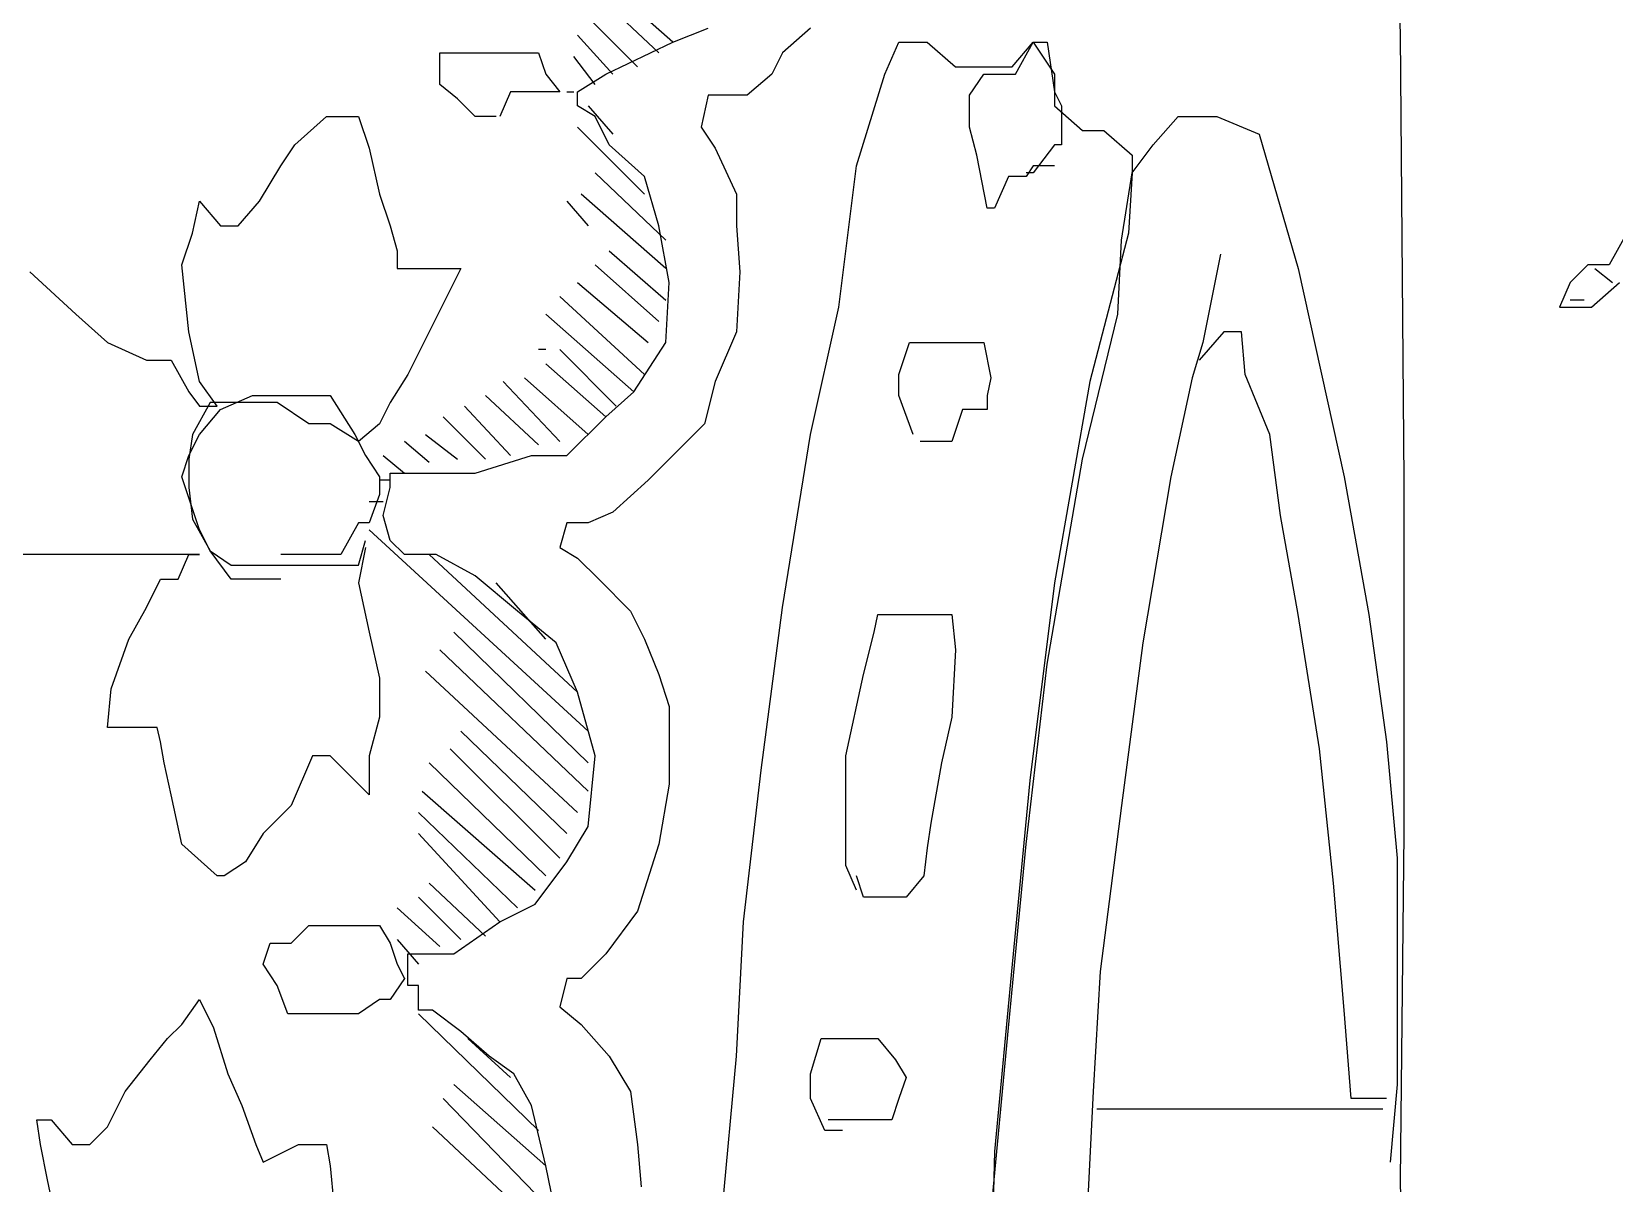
# Model space of a CAD drawing. Extents: x 731154 to 731744, y 4379381 to 4380408.
# Drawn here: x 731181.105 to 731185.585, y 4380242.97 to 4380246.23 of the extents above; entities that cross this region are included whole.
import ezdxf

# ---------------------------------------------------------------- set-up
doc = ezdxf.new("R2010")
doc.units = 0
doc.layers.get('0').update_dxf_attribs({"linetype": 'CONTINUOUS'})

msp = doc.modelspace()

# ---------------------------------------------------------------- linework, layer by layer
at = {"color": 0, "linetype": 'CONTINUOUS'}
for p, q in [((731184.98, 4380246.22), (731184.95, 4380247.31)), ((731184.98, 4380246.22), (731184.95, 4380247.31)), ((731182.92, 4380246.2), (731182.74, 4380246.36)), ((731182.92, 4380246.2), (731182.74, 4380246.36)), ((731182.71, 4380246.33), (731182.88, 4380246.17)), ((731182.71, 4380246.33), (731182.88, 4380246.17)), ((731182.82, 4380246.13), (731182.68, 4380246.27)), ((731182.82, 4380246.13), (731182.68, 4380246.27)), ((731182.65, 4380246.22), (731182.75, 4380246.11)), ((731182.65, 4380246.22), (731182.75, 4380246.11)), ((731182.92, 4380246.2), (731183.02, 4380246.24)), ((731182.92, 4380246.2), (731183.02, 4380246.24)), ((731183.31, 4380246.24), (731183.23, 4380246.17)), ((731183.31, 4380246.24), (731183.23, 4380246.17)), ((731184.99, 4380244.96), (731184.98, 4380246.22)), ((731184.99, 4380244.96), (731184.98, 4380246.22)), ((731182.26, 4380246.08), (731182.26, 4380246.17)), ((731182.26, 4380246.17), (731182.3, 4380246.17)), ((731182.26, 4380246.08), (731182.26, 4380246.17)), ((731182.26, 4380246.17), (731182.3, 4380246.17)), ((731182.3, 4380246.17), (731182.36, 4380246.17)), ((731182.3, 4380246.17), (731182.36, 4380246.17)), ((731182.36, 4380246.17), (731182.42, 4380246.17)), ((731182.36, 4380246.17), (731182.42, 4380246.17)), ((731182.42, 4380246.17), (731182.48, 4380246.17)), ((731182.42, 4380246.17), (731182.48, 4380246.17)), ((731182.48, 4380246.17), (731182.54, 4380246.17)), ((731182.48, 4380246.17), (731182.54, 4380246.17)), ((731182.54, 4380246.17), (731182.56, 4380246.11)), ((731182.54, 4380246.17), (731182.56, 4380246.11)), ((731182.73, 4380246.11), (731182.92, 4380246.2)), ((731182.73, 4380246.11), (731182.92, 4380246.2)), ((731183.23, 4380246.17), (731183.2, 4380246.11)), ((731183.23, 4380246.17), (731183.2, 4380246.11)), ((731183.52, 4380246.11), (731183.56, 4380246.2)), ((731183.52, 4380246.11), (731183.56, 4380246.2)), ((731183.56, 4380246.2), (731183.59, 4380246.2)), ((731183.56, 4380246.2), (731183.59, 4380246.2)), ((731183.59, 4380246.2), (731183.64, 4380246.2)), ((731183.59, 4380246.2), (731183.64, 4380246.2)), ((731183.64, 4380246.2), (731183.72, 4380246.13)), ((731183.64, 4380246.2), (731183.72, 4380246.13)), ((731183.88, 4380246.13), (731183.94, 4380246.2)), ((731183.88, 4380246.13), (731183.94, 4380246.2)), ((731183.89, 4380246.11), (731183.94, 4380246.2)), ((731183.89, 4380246.11), (731183.94, 4380246.2)), ((731183.94, 4380246.2), (731184, 4380246.11)), ((731183.94, 4380246.2), (731183.98, 4380246.2)), ((731183.94, 4380246.2), (731184, 4380246.11)), ((731183.94, 4380246.2), (731183.98, 4380246.2)), ((731183.98, 4380246.2), (731184, 4380246.06)), ((731183.98, 4380246.2), (731184, 4380246.06)), ((731182.7, 4380246.08), (731182.64, 4380246.16)), ((731182.7, 4380246.08), (731182.64, 4380246.16)), ((731183.72, 4380246.13), (731183.76, 4380246.13)), ((731183.72, 4380246.13), (731183.76, 4380246.13)), ((731183.76, 4380246.13), (731183.83, 4380246.13)), ((731183.76, 4380246.13), (731183.83, 4380246.13)), ((731183.83, 4380246.13), (731183.88, 4380246.13)), ((731183.83, 4380246.13), (731183.88, 4380246.13)), ((731182.31, 4380246.04), (731182.26, 4380246.08)), ((731182.31, 4380246.04), (731182.26, 4380246.08)), ((731182.56, 4380246.11), (731182.6, 4380246.06)), ((731182.56, 4380246.11), (731182.6, 4380246.06)), ((731182.65, 4380246.06), (731182.73, 4380246.11)), ((731182.65, 4380246.06), (731182.73, 4380246.11)), ((731183.2, 4380246.11), (731183.13, 4380246.05)), ((731183.2, 4380246.11), (731183.13, 4380246.05)), ((731183.44, 4380245.85), (731183.52, 4380246.11)), ((731183.44, 4380245.85), (731183.52, 4380246.11)), ((731183.76, 4380246.05), (731183.8, 4380246.11)), ((731183.76, 4380246.05), (731183.8, 4380246.11)), ((731183.8, 4380246.11), (731183.84, 4380246.11)), ((731183.8, 4380246.11), (731183.84, 4380246.11)), ((731183.84, 4380246.11), (731183.89, 4380246.11)), ((731183.84, 4380246.11), (731183.89, 4380246.11)), ((731184, 4380246.11), (731184, 4380246.02)), ((731184, 4380246.11), (731184, 4380246.02)), ((731182.36, 4380245.99), (731182.31, 4380246.04)), ((731182.36, 4380245.99), (731182.31, 4380246.04)), ((731182.46, 4380246.06), (731182.43, 4380245.99)), ((731182.46, 4380246.06), (731182.43, 4380245.99)), ((731182.53, 4380246.06), (731182.46, 4380246.06)), ((731182.53, 4380246.06), (731182.46, 4380246.06)), ((731182.56, 4380246.06), (731182.53, 4380246.06)), ((731182.56, 4380246.06), (731182.53, 4380246.06)), ((731182.6, 4380246.06), (731182.56, 4380246.06)), ((731182.6, 4380246.06), (731182.56, 4380246.06)), ((731182.62, 4380246.06), (731182.64, 4380246.06)), ((731182.62, 4380246.06), (731182.64, 4380246.06)), ((731182.65, 4380246.02), (731182.65, 4380246.06)), ((731182.65, 4380246.02), (731182.65, 4380246.06)), ((731183.02, 4380246.05), (731183, 4380245.96)), ((731183.02, 4380246.05), (731183, 4380245.96)), ((731183.06, 4380246.05), (731183.02, 4380246.05)), ((731183.06, 4380246.05), (731183.02, 4380246.05)), ((731183.13, 4380246.05), (731183.06, 4380246.05)), ((731183.13, 4380246.05), (731183.06, 4380246.05)), ((731183.76, 4380245.96), (731183.76, 4380246.05)), ((731183.76, 4380245.96), (731183.76, 4380246.05)), ((731184, 4380246.06), (731184.02, 4380246.02)), ((731184, 4380246.06), (731184.02, 4380246.02)), ((731182.7, 4380245.99), (731182.65, 4380246.02)), ((731182.7, 4380245.99), (731182.65, 4380246.02)), ((731182.68, 4380246.02), (731182.75, 4380245.94)), ((731182.68, 4380246.02), (731182.75, 4380245.94)), ((731184, 4380246.02), (731184.08, 4380245.95)), ((731184, 4380246.02), (731184.08, 4380245.95)), ((731184.02, 4380246.02), (731184.02, 4380245.96)), ((731184.02, 4380246.02), (731184.02, 4380245.96)), ((731181.85, 4380245.91), (731181.94, 4380245.99)), ((731181.85, 4380245.91), (731181.94, 4380245.99)), ((731181.94, 4380245.99), (731182, 4380245.99)), ((731181.94, 4380245.99), (731182, 4380245.99)), ((731182, 4380245.99), (731182.03, 4380245.99)), ((731182, 4380245.99), (731182.03, 4380245.99)), ((731182.03, 4380245.99), (731182.06, 4380245.9)), ((731182.03, 4380245.99), (731182.06, 4380245.9)), ((731182.42, 4380245.99), (731182.36, 4380245.99)), ((731182.42, 4380245.99), (731182.36, 4380245.99)), ((731182.84, 4380245.77), (731182.65, 4380245.96)), ((731182.84, 4380245.77), (731182.65, 4380245.96)), ((731182.74, 4380245.91), (731182.7, 4380245.99)), ((731182.74, 4380245.91), (731182.7, 4380245.99)), ((731183, 4380245.96), (731183.04, 4380245.9)), ((731183, 4380245.96), (731183.04, 4380245.9)), ((731183.78, 4380245.88), (731183.76, 4380245.96)), ((731183.78, 4380245.88), (731183.76, 4380245.96)), ((731184.02, 4380245.96), (731184.02, 4380245.91)), ((731184.02, 4380245.96), (731184.02, 4380245.91)), ((731184.08, 4380245.95), (731184.14, 4380245.95)), ((731184.08, 4380245.95), (731184.14, 4380245.95)), ((731184.14, 4380245.95), (731184.22, 4380245.88)), ((731184.14, 4380245.95), (731184.22, 4380245.88)), ((731184.28, 4380245.91), (731184.35, 4380245.99)), ((731184.28, 4380245.91), (731184.35, 4380245.99)), ((731184.35, 4380245.99), (731184.46, 4380245.99)), ((731184.35, 4380245.99), (731184.46, 4380245.99)), ((731184.46, 4380245.99), (731184.58, 4380245.94)), ((731184.46, 4380245.99), (731184.58, 4380245.94)), ((731181.81, 4380245.85), (731181.85, 4380245.91)), ((731181.81, 4380245.85), (731181.85, 4380245.91)), ((731182.84, 4380245.82), (731182.74, 4380245.91)), ((731182.84, 4380245.82), (731182.74, 4380245.91)), ((731184, 4380245.91), (731183.94, 4380245.83)), ((731184, 4380245.91), (731183.94, 4380245.83)), ((731184.02, 4380245.91), (731184, 4380245.91)), ((731184.02, 4380245.91), (731184, 4380245.91)), ((731184.22, 4380245.83), (731184.28, 4380245.91)), ((731184.22, 4380245.83), (731184.28, 4380245.91)), ((731184.58, 4380245.94), (731184.69, 4380245.56)), ((731184.58, 4380245.94), (731184.69, 4380245.56)), ((731182.06, 4380245.9), (731182.09, 4380245.77)), ((731182.06, 4380245.9), (731182.09, 4380245.77)), ((731183.04, 4380245.9), (731183.1, 4380245.77)), ((731183.04, 4380245.9), (731183.1, 4380245.77)), ((731183.81, 4380245.73), (731183.78, 4380245.88)), ((731183.81, 4380245.73), (731183.78, 4380245.88)), ((731184.22, 4380245.88), (731184.22, 4380245.83)), ((731184.22, 4380245.88), (731184.22, 4380245.83)), ((731181.75, 4380245.75), (731181.81, 4380245.85)), ((731181.75, 4380245.75), (731181.81, 4380245.85)), ((731182.7, 4380245.83), (731182.9, 4380245.64)), ((731182.7, 4380245.83), (731182.9, 4380245.64)), ((731182.88, 4380245.68), (731182.84, 4380245.82)), ((731182.88, 4380245.68), (731182.84, 4380245.82)), ((731183.39, 4380245.45), (731183.44, 4380245.85)), ((731183.39, 4380245.45), (731183.44, 4380245.85)), ((731183.87, 4380245.82), (731183.83, 4380245.73)), ((731183.87, 4380245.82), (731183.83, 4380245.73)), ((731183.92, 4380245.82), (731183.87, 4380245.82)), ((731183.92, 4380245.82), (731183.87, 4380245.82)), ((731183.94, 4380245.85), (731183.92, 4380245.82)), ((731183.94, 4380245.85), (731183.92, 4380245.82)), ((731183.94, 4380245.83), (731183.92, 4380245.83)), ((731183.94, 4380245.83), (731183.92, 4380245.83)), ((731184, 4380245.85), (731183.94, 4380245.85)), ((731184, 4380245.85), (731183.94, 4380245.85)), ((731184.19, 4380245.64), (731184.22, 4380245.83)), ((731184.19, 4380245.64), (731184.22, 4380245.83)), ((731184.22, 4380245.83), (731184.21, 4380245.66)), ((731184.22, 4380245.83), (731184.21, 4380245.66)), ((731182.09, 4380245.77), (731182.12, 4380245.68)), ((731182.09, 4380245.77), (731182.12, 4380245.68)), ((731182.9, 4380245.56), (731182.66, 4380245.77)), ((731182.9, 4380245.56), (731182.66, 4380245.77)), ((731183.1, 4380245.77), (731183.1, 4380245.68)), ((731183.1, 4380245.77), (731183.1, 4380245.68)), ((731181.56, 4380245.66), (731181.58, 4380245.75)), ((731181.56, 4380245.66), (731181.58, 4380245.75)), ((731181.58, 4380245.75), (731181.64, 4380245.68)), ((731181.58, 4380245.75), (731181.64, 4380245.68)), ((731181.69, 4380245.68), (731181.75, 4380245.75)), ((731181.69, 4380245.68), (731181.75, 4380245.75)), ((731182.62, 4380245.75), (731182.68, 4380245.68)), ((731182.62, 4380245.75), (731182.68, 4380245.68)), ((731183.83, 4380245.73), (731183.81, 4380245.73)), ((731183.83, 4380245.73), (731183.81, 4380245.73)), ((731181.64, 4380245.68), (731181.69, 4380245.68)), ((731181.64, 4380245.68), (731181.69, 4380245.68)), ((731182.12, 4380245.68), (731182.14, 4380245.61)), ((731182.12, 4380245.68), (731182.14, 4380245.61)), ((731182.91, 4380245.52), (731182.88, 4380245.68)), ((731182.91, 4380245.52), (731182.88, 4380245.68)), ((731183.1, 4380245.68), (731183.11, 4380245.55)), ((731183.1, 4380245.68), (731183.11, 4380245.55)), ((731181.53, 4380245.57), (731181.56, 4380245.66)), ((731181.53, 4380245.57), (731181.56, 4380245.66)), ((731184.21, 4380245.66), (731184.1, 4380245.24)), ((731184.21, 4380245.66), (731184.1, 4380245.24)), ((731184.18, 4380245.43), (731184.19, 4380245.64)), ((731184.18, 4380245.43), (731184.19, 4380245.64)), ((731185.62, 4380245.66), (731185.57, 4380245.57)), ((731185.62, 4380245.66), (731185.57, 4380245.57)), ((731182.14, 4380245.61), (731182.14, 4380245.56)), ((731182.14, 4380245.61), (731182.14, 4380245.56)), ((731182.74, 4380245.61), (731182.9, 4380245.47)), ((731182.74, 4380245.61), (731182.9, 4380245.47)), ((731184.47, 4380245.6), (731184.42, 4380245.35)), ((731184.47, 4380245.6), (731184.42, 4380245.35)), ((731181.1, 4380245.55), (731181.23, 4380245.43)), ((731181.1, 4380245.55), (731181.23, 4380245.43)), ((731181.55, 4380245.38), (731181.53, 4380245.57)), ((731181.55, 4380245.38), (731181.53, 4380245.57)), ((731182.14, 4380245.56), (731182.24, 4380245.56)), ((731182.14, 4380245.56), (731182.24, 4380245.56)), ((731182.24, 4380245.56), (731182.32, 4380245.56)), ((731182.24, 4380245.56), (731182.32, 4380245.56)), ((731182.32, 4380245.56), (731182.3, 4380245.52)), ((731182.32, 4380245.56), (731182.3, 4380245.52)), ((731182.88, 4380245.41), (731182.7, 4380245.57)), ((731182.88, 4380245.41), (731182.7, 4380245.57)), ((731183.11, 4380245.55), (731183.1, 4380245.38)), ((731183.11, 4380245.55), (731183.1, 4380245.38)), ((731184.69, 4380245.56), (731184.82, 4380244.97)), ((731184.69, 4380245.56), (731184.82, 4380244.97)), ((731185.51, 4380245.57), (731185.46, 4380245.52)), ((731185.51, 4380245.57), (731185.46, 4380245.52)), ((731185.57, 4380245.57), (731185.51, 4380245.57)), ((731185.57, 4380245.57), (731185.51, 4380245.57)), ((731185.53, 4380245.56), (731185.58, 4380245.52)), ((731185.53, 4380245.56), (731185.58, 4380245.52)), ((731182.3, 4380245.52), (731182.23, 4380245.38)), ((731182.3, 4380245.52), (731182.23, 4380245.38)), ((731182.65, 4380245.52), (731182.85, 4380245.35)), ((731182.65, 4380245.52), (731182.85, 4380245.35)), ((731182.9, 4380245.35), (731182.91, 4380245.52)), ((731182.9, 4380245.35), (731182.91, 4380245.52)), ((731185.46, 4380245.52), (731185.43, 4380245.45)), ((731185.46, 4380245.52), (731185.43, 4380245.45)), ((731185.52, 4380245.45), (731185.6, 4380245.52)), ((731185.52, 4380245.45), (731185.6, 4380245.52)), ((731182.84, 4380245.26), (731182.6, 4380245.48)), ((731182.84, 4380245.26), (731182.6, 4380245.48)), ((731185.5, 4380245.47), (731185.46, 4380245.47)), ((731185.5, 4380245.47), (731185.46, 4380245.47)), ((731181.23, 4380245.43), (731181.32, 4380245.35)), ((731181.23, 4380245.43), (731181.32, 4380245.35)), ((731182.56, 4380245.43), (731182.81, 4380245.21)), ((731182.56, 4380245.43), (731182.81, 4380245.21)), ((731183.31, 4380245.09), (731183.39, 4380245.45)), ((731183.31, 4380245.09), (731183.39, 4380245.45)), ((731184.08, 4380245.02), (731184.18, 4380245.43)), ((731184.08, 4380245.02), (731184.18, 4380245.43)), ((731185.43, 4380245.45), (731185.52, 4380245.45)), ((731185.43, 4380245.45), (731185.52, 4380245.45)), ((731181.58, 4380245.24), (731181.55, 4380245.38)), ((731181.58, 4380245.24), (731181.55, 4380245.38)), ((731182.23, 4380245.38), (731182.17, 4380245.26)), ((731182.23, 4380245.38), (731182.17, 4380245.26)), ((731183.1, 4380245.38), (731183.04, 4380245.24)), ((731183.1, 4380245.38), (731183.04, 4380245.24)), ((731184.48, 4380245.38), (731184.41, 4380245.3)), ((731184.48, 4380245.38), (731184.41, 4380245.3)), ((731184.53, 4380245.38), (731184.48, 4380245.38)), ((731184.53, 4380245.38), (731184.48, 4380245.38)), ((731184.54, 4380245.26), (731184.53, 4380245.38)), ((731184.54, 4380245.26), (731184.53, 4380245.38)), ((731181.32, 4380245.35), (731181.43, 4380245.3)), ((731181.32, 4380245.35), (731181.43, 4380245.3)), ((731182.56, 4380245.33), (731182.54, 4380245.33)), ((731182.56, 4380245.33), (731182.54, 4380245.33)), ((731182.76, 4380245.17), (731182.6, 4380245.33)), ((731182.76, 4380245.17), (731182.6, 4380245.33)), ((731182.81, 4380245.21), (731182.9, 4380245.35)), ((731182.81, 4380245.21), (731182.9, 4380245.35)), ((731183.56, 4380245.26), (731183.59, 4380245.35)), ((731183.56, 4380245.26), (731183.59, 4380245.35)), ((731183.59, 4380245.35), (731183.67, 4380245.35)), ((731183.59, 4380245.35), (731183.67, 4380245.35)), ((731183.67, 4380245.35), (731183.74, 4380245.35)), ((731183.67, 4380245.35), (731183.74, 4380245.35)), ((731183.74, 4380245.35), (731183.8, 4380245.35)), ((731183.74, 4380245.35), (731183.8, 4380245.35)), ((731183.8, 4380245.35), (731183.82, 4380245.25)), ((731183.8, 4380245.35), (731183.82, 4380245.25)), ((731184.42, 4380245.35), (731184.39, 4380245.25)), ((731184.42, 4380245.35), (731184.39, 4380245.25)), ((731181.43, 4380245.3), (731181.5, 4380245.3)), ((731181.43, 4380245.3), (731181.5, 4380245.3)), ((731181.5, 4380245.3), (731181.55, 4380245.21)), ((731181.5, 4380245.3), (731181.55, 4380245.21)), ((731182.56, 4380245.29), (731182.73, 4380245.14)), ((731182.56, 4380245.29), (731182.73, 4380245.14)), ((731181.63, 4380245.17), (731181.58, 4380245.24)), ((731181.63, 4380245.17), (731181.58, 4380245.24)), ((731182.17, 4380245.26), (731182.12, 4380245.18)), ((731182.17, 4380245.26), (731182.12, 4380245.18)), ((731182.44, 4380245.24), (731182.6, 4380245.07)), ((731182.44, 4380245.24), (731182.6, 4380245.07)), ((731182.68, 4380245.09), (731182.5, 4380245.25)), ((731182.68, 4380245.09), (731182.5, 4380245.25)), ((731183.04, 4380245.24), (731183.01, 4380245.12)), ((731183.04, 4380245.24), (731183.01, 4380245.12)), ((731183.56, 4380245.2), (731183.56, 4380245.26)), ((731183.56, 4380245.2), (731183.56, 4380245.26)), ((731183.82, 4380245.25), (731183.81, 4380245.2)), ((731183.82, 4380245.25), (731183.81, 4380245.2)), ((731184.1, 4380245.24), (731184, 4380244.67)), ((731184.1, 4380245.24), (731184, 4380244.67)), ((731184.39, 4380245.25), (731184.33, 4380244.97)), ((731184.39, 4380245.25), (731184.33, 4380244.97)), ((731184.61, 4380245.09), (731184.54, 4380245.26)), ((731184.61, 4380245.09), (731184.54, 4380245.26)), ((731181.55, 4380245.21), (731181.58, 4380245.17)), ((731181.55, 4380245.21), (731181.58, 4380245.17)), ((731181.64, 4380245.16), (731181.73, 4380245.2)), ((731181.64, 4380245.16), (731181.73, 4380245.2)), ((731181.73, 4380245.2), (731181.81, 4380245.2)), ((731181.73, 4380245.2), (731181.81, 4380245.2)), ((731181.81, 4380245.2), (731181.89, 4380245.2)), ((731181.81, 4380245.2), (731181.89, 4380245.2)), ((731181.89, 4380245.2), (731181.95, 4380245.2)), ((731181.89, 4380245.2), (731181.95, 4380245.2)), ((731181.95, 4380245.2), (731182.02, 4380245.09)), ((731181.95, 4380245.2), (731182.02, 4380245.09)), ((731182.54, 4380245.06), (731182.39, 4380245.2)), ((731182.54, 4380245.06), (731182.39, 4380245.2)), ((731182.73, 4380245.14), (731182.81, 4380245.21)), ((731182.73, 4380245.14), (731182.81, 4380245.21)), ((731183.6, 4380245.09), (731183.56, 4380245.2)), ((731183.6, 4380245.09), (731183.56, 4380245.2)), ((731183.81, 4380245.2), (731183.81, 4380245.16)), ((731183.81, 4380245.2), (731183.81, 4380245.16)), ((731181.61, 4380245.18), (731181.56, 4380245.09)), ((731181.61, 4380245.18), (731181.56, 4380245.09)), ((731181.58, 4380245.17), (731181.63, 4380245.17)), ((731181.58, 4380245.17), (731181.63, 4380245.17)), ((731181.58, 4380245.09), (731181.64, 4380245.16)), ((731181.58, 4380245.09), (731181.64, 4380245.16)), ((731181.67, 4380245.18), (731181.61, 4380245.18)), ((731181.67, 4380245.18), (731181.61, 4380245.18)), ((731181.8, 4380245.18), (731181.67, 4380245.18)), ((731181.8, 4380245.18), (731181.67, 4380245.18)), ((731181.89, 4380245.12), (731181.8, 4380245.18)), ((731181.89, 4380245.12), (731181.8, 4380245.18)), ((731182.12, 4380245.18), (731182.09, 4380245.12)), ((731182.12, 4380245.18), (731182.09, 4380245.12)), ((731182.39, 4380245.02), (731182.27, 4380245.14)), ((731182.39, 4380245.02), (731182.27, 4380245.14)), ((731182.33, 4380245.17), (731182.46, 4380245.03)), ((731182.33, 4380245.17), (731182.46, 4380245.03)), ((731182.62, 4380245.03), (731182.73, 4380245.14)), ((731182.62, 4380245.03), (731182.73, 4380245.14)), ((731183.74, 4380245.16), (731183.71, 4380245.07)), ((731183.74, 4380245.16), (731183.71, 4380245.07)), ((731183.8, 4380245.16), (731183.74, 4380245.16)), ((731183.8, 4380245.16), (731183.74, 4380245.16)), ((731183.81, 4380245.16), (731183.8, 4380245.16)), ((731183.81, 4380245.16), (731183.8, 4380245.16)), ((731181.95, 4380245.12), (731181.89, 4380245.12)), ((731181.95, 4380245.12), (731181.89, 4380245.12)), ((731182.03, 4380245.07), (731181.95, 4380245.12)), ((731182.03, 4380245.07), (731181.95, 4380245.12)), ((731182.09, 4380245.12), (731182.03, 4380245.07)), ((731182.09, 4380245.12), (731182.03, 4380245.07)), ((731183.01, 4380245.12), (731182.92, 4380245.03)), ((731183.01, 4380245.12), (731182.92, 4380245.03)), ((731181.56, 4380245.09), (731181.55, 4380245.02)), ((731181.55, 4380245.03), (731181.58, 4380245.09)), ((731181.56, 4380245.09), (731181.55, 4380245.02)), ((731181.55, 4380245.03), (731181.58, 4380245.09)), ((731182.02, 4380245.09), (731182.05, 4380245.03)), ((731182.02, 4380245.09), (731182.05, 4380245.03)), ((731182.23, 4380245.01), (731182.16, 4380245.07)), ((731182.23, 4380245.01), (731182.16, 4380245.07)), ((731182.22, 4380245.09), (731182.31, 4380245.02)), ((731182.22, 4380245.09), (731182.31, 4380245.02)), ((731183.23, 4380244.6), (731183.31, 4380245.09)), ((731183.23, 4380244.6), (731183.31, 4380245.09)), ((731183.65, 4380245.07), (731183.62, 4380245.07)), ((731183.65, 4380245.07), (731183.62, 4380245.07)), ((731183.71, 4380245.07), (731183.65, 4380245.07)), ((731183.71, 4380245.07), (731183.65, 4380245.07)), ((731184.64, 4380244.86), (731184.61, 4380245.09)), ((731184.64, 4380244.86), (731184.61, 4380245.09)), ((731181.53, 4380244.97), (731181.55, 4380245.03)), ((731181.53, 4380244.97), (731181.55, 4380245.03)), ((731181.55, 4380245.02), (731181.55, 4380244.94)), ((731181.55, 4380245.02), (731181.55, 4380244.94)), ((731182.05, 4380245.03), (731182.09, 4380244.97)), ((731182.05, 4380245.03), (731182.09, 4380244.97)), ((731182.1, 4380245.03), (731182.16, 4380244.98)), ((731182.1, 4380245.03), (731182.16, 4380244.98)), ((731182.36, 4380244.98), (731182.52, 4380245.03)), ((731182.36, 4380244.98), (731182.52, 4380245.03)), ((731182.52, 4380245.03), (731182.62, 4380245.03)), ((731182.52, 4380245.03), (731182.62, 4380245.03)), ((731182.92, 4380245.03), (731182.85, 4380244.96)), ((731182.92, 4380245.03), (731182.85, 4380244.96)), ((731183.98, 4380244.44), (731184.08, 4380245.02)), ((731183.98, 4380244.44), (731184.08, 4380245.02)), ((731181.58, 4380244.82), (731181.53, 4380244.97)), ((731181.58, 4380244.82), (731181.53, 4380244.97)), ((731182.09, 4380244.97), (731182.09, 4380244.92)), ((731182.09, 4380244.97), (731182.09, 4380244.92)), ((731182.12, 4380244.96), (731182.09, 4380244.96)), ((731182.12, 4380244.96), (731182.09, 4380244.96)), ((731182.12, 4380244.94), (731182.12, 4380244.98)), ((731182.12, 4380244.98), (731182.17, 4380244.98)), ((731182.12, 4380244.94), (731182.12, 4380244.98)), ((731182.12, 4380244.98), (731182.17, 4380244.98)), ((731182.17, 4380244.98), (731182.36, 4380244.98)), ((731182.17, 4380244.98), (731182.36, 4380244.98)), ((731182.85, 4380244.96), (731182.75, 4380244.87)), ((731182.85, 4380244.96), (731182.75, 4380244.87)), ((731184.33, 4380244.97), (731184.25, 4380244.5)), ((731184.33, 4380244.97), (731184.25, 4380244.5)), ((731184.82, 4380244.97), (731184.89, 4380244.58)), ((731184.82, 4380244.97), (731184.89, 4380244.58)), ((731184.99, 4380243.96), (731184.99, 4380244.96)), ((731184.99, 4380243.96), (731184.99, 4380244.96)), ((731181.55, 4380244.94), (731181.56, 4380244.85)), ((731181.55, 4380244.94), (731181.56, 4380244.85)), ((731182.09, 4380244.92), (731182.06, 4380244.84)), ((731182.09, 4380244.92), (731182.06, 4380244.84)), ((731182.1, 4380244.86), (731182.12, 4380244.94)), ((731182.1, 4380244.86), (731182.12, 4380244.94)), ((731182.06, 4380244.9), (731182.1, 4380244.9)), ((731182.06, 4380244.9), (731182.1, 4380244.9)), ((731181.56, 4380244.85), (731181.61, 4380244.76)), ((731181.56, 4380244.85), (731181.61, 4380244.76)), ((731182.03, 4380244.84), (731181.98, 4380244.75)), ((731182.03, 4380244.84), (731181.98, 4380244.75)), ((731182.06, 4380244.84), (731182.03, 4380244.84)), ((731182.06, 4380244.84), (731182.03, 4380244.84)), ((731182.12, 4380244.79), (731182.1, 4380244.86)), ((731182.12, 4380244.79), (731182.1, 4380244.86)), ((731182.62, 4380244.84), (731182.6, 4380244.77)), ((731182.62, 4380244.84), (731182.6, 4380244.77)), ((731182.68, 4380244.84), (731182.62, 4380244.84)), ((731182.68, 4380244.84), (731182.62, 4380244.84)), ((731182.75, 4380244.87), (731182.68, 4380244.84)), ((731182.75, 4380244.87), (731182.68, 4380244.84)), ((731184.69, 4380244.58), (731184.64, 4380244.86)), ((731184.69, 4380244.58), (731184.64, 4380244.86)), ((731181.61, 4380244.76), (731181.58, 4380244.82)), ((731181.61, 4380244.76), (731181.58, 4380244.82)), ((731182.03, 4380244.72), (731182.05, 4380244.79)), ((731182.03, 4380244.72), (731182.05, 4380244.79)), ((731182.68, 4380244.25), (731182.06, 4380244.82)), ((731182.68, 4380244.25), (731182.06, 4380244.82)), ((731182.16, 4380244.75), (731182.12, 4380244.79)), ((731182.16, 4380244.75), (731182.12, 4380244.79)), ((731181.3, 4380244.75), (731181.07, 4380244.75)), ((731181.3, 4380244.75), (731181.07, 4380244.75)), ((731181.4, 4380244.75), (731181.3, 4380244.75)), ((731181.4, 4380244.75), (731181.3, 4380244.75)), ((731181.5, 4380244.75), (731181.4, 4380244.75)), ((731181.5, 4380244.75), (731181.4, 4380244.75)), ((731181.58, 4380244.75), (731181.5, 4380244.75)), ((731181.58, 4380244.75), (731181.5, 4380244.75)), ((731181.52, 4380244.68), (731181.55, 4380244.75)), ((731181.52, 4380244.68), (731181.55, 4380244.75)), ((731181.55, 4380244.75), (731181.58, 4380244.75)), ((731181.55, 4380244.75), (731181.58, 4380244.75)), ((731181.61, 4380244.76), (731181.67, 4380244.72)), ((731181.67, 4380244.68), (731181.61, 4380244.76)), ((731181.61, 4380244.76), (731181.67, 4380244.72)), ((731181.67, 4380244.68), (731181.61, 4380244.76)), ((731181.86, 4380244.75), (731181.81, 4380244.75)), ((731181.86, 4380244.75), (731181.81, 4380244.75)), ((731181.89, 4380244.75), (731181.86, 4380244.75)), ((731181.89, 4380244.75), (731181.86, 4380244.75)), ((731181.94, 4380244.75), (731181.89, 4380244.75)), ((731181.94, 4380244.75), (731181.89, 4380244.75)), ((731181.98, 4380244.75), (731181.94, 4380244.75)), ((731181.98, 4380244.75), (731181.94, 4380244.75)), ((731182.05, 4380244.77), (731182.03, 4380244.67)), ((731182.05, 4380244.77), (731182.03, 4380244.67)), ((731182.25, 4380244.75), (731182.16, 4380244.75)), ((731182.25, 4380244.75), (731182.16, 4380244.75)), ((731182.23, 4380244.75), (731182.65, 4380244.36)), ((731182.23, 4380244.75), (731182.65, 4380244.36)), ((731182.36, 4380244.69), (731182.25, 4380244.75)), ((731182.36, 4380244.69), (731182.25, 4380244.75)), ((731182.6, 4380244.77), (731182.65, 4380244.74)), ((731182.6, 4380244.77), (731182.65, 4380244.74)), ((731182.65, 4380244.74), (731182.71, 4380244.68)), ((731182.65, 4380244.74), (731182.71, 4380244.68)), ((731181.67, 4380244.72), (731181.76, 4380244.72)), ((731181.67, 4380244.72), (731181.76, 4380244.72)), ((731181.76, 4380244.72), (731181.85, 4380244.72)), ((731181.76, 4380244.72), (731181.85, 4380244.72)), ((731181.85, 4380244.72), (731181.97, 4380244.72)), ((731181.85, 4380244.72), (731181.97, 4380244.72)), ((731181.97, 4380244.72), (731182.03, 4380244.72)), ((731181.97, 4380244.72), (731182.03, 4380244.72)), ((731181.43, 4380244.6), (731181.47, 4380244.68)), ((731181.43, 4380244.6), (731181.47, 4380244.68)), ((731181.47, 4380244.68), (731181.52, 4380244.68)), ((731181.47, 4380244.68), (731181.52, 4380244.68)), ((731181.75, 4380244.68), (731181.67, 4380244.68)), ((731181.75, 4380244.68), (731181.67, 4380244.68)), ((731181.81, 4380244.68), (731181.75, 4380244.68)), ((731181.81, 4380244.68), (731181.75, 4380244.68)), ((731182.03, 4380244.67), (731182.06, 4380244.53)), ((731182.03, 4380244.67), (731182.06, 4380244.53)), ((731182.48, 4380244.59), (731182.36, 4380244.69)), ((731182.48, 4380244.59), (731182.36, 4380244.69)), ((731182.56, 4380244.51), (731182.42, 4380244.67)), ((731182.56, 4380244.51), (731182.42, 4380244.67)), ((731182.71, 4380244.68), (731182.8, 4380244.59)), ((731182.71, 4380244.68), (731182.8, 4380244.59)), ((731184, 4380244.67), (731183.93, 4380244.11)), ((731184, 4380244.67), (731183.93, 4380244.11)), ((731181.38, 4380244.51), (731181.43, 4380244.6)), ((731181.38, 4380244.51), (731181.43, 4380244.6)), ((731182.59, 4380244.5), (731182.48, 4380244.59)), ((731182.59, 4380244.5), (731182.48, 4380244.59)), ((731182.8, 4380244.59), (731182.84, 4380244.51)), ((731182.8, 4380244.59), (731182.84, 4380244.51)), ((731183.17, 4380244.14), (731183.23, 4380244.6)), ((731183.17, 4380244.14), (731183.23, 4380244.6)), ((731183.49, 4380244.53), (731183.5, 4380244.58)), ((731183.49, 4380244.53), (731183.5, 4380244.58)), ((731183.5, 4380244.58), (731183.56, 4380244.58)), ((731183.5, 4380244.58), (731183.56, 4380244.58)), ((731183.56, 4380244.58), (731183.62, 4380244.58)), ((731183.56, 4380244.58), (731183.62, 4380244.58)), ((731183.62, 4380244.58), (731183.67, 4380244.58)), ((731183.62, 4380244.58), (731183.67, 4380244.58)), ((731183.67, 4380244.58), (731183.71, 4380244.58)), ((731183.67, 4380244.58), (731183.71, 4380244.58)), ((731183.71, 4380244.58), (731183.72, 4380244.48)), ((731183.71, 4380244.58), (731183.72, 4380244.48)), ((731184.75, 4380244.2), (731184.69, 4380244.58)), ((731184.75, 4380244.2), (731184.69, 4380244.58)), ((731184.89, 4380244.58), (731184.94, 4380244.22)), ((731184.89, 4380244.58), (731184.94, 4380244.22)), ((731182.06, 4380244.53), (731182.09, 4380244.4)), ((731182.06, 4380244.53), (731182.09, 4380244.4)), ((731182.3, 4380244.53), (731182.68, 4380244.16)), ((731182.3, 4380244.53), (731182.68, 4380244.16)), ((731183.46, 4380244.41), (731183.49, 4380244.53)), ((731183.46, 4380244.41), (731183.49, 4380244.53)), ((731181.33, 4380244.37), (731181.38, 4380244.51)), ((731181.33, 4380244.37), (731181.38, 4380244.51)), ((731182.68, 4380244.08), (731182.26, 4380244.48)), ((731182.68, 4380244.08), (731182.26, 4380244.48)), ((731182.65, 4380244.36), (731182.59, 4380244.5)), ((731182.65, 4380244.36), (731182.59, 4380244.5)), ((731182.84, 4380244.51), (731182.88, 4380244.41)), ((731182.84, 4380244.51), (731182.88, 4380244.41)), ((731183.72, 4380244.48), (731183.71, 4380244.29)), ((731183.72, 4380244.48), (731183.71, 4380244.29)), ((731184.25, 4380244.5), (731184.19, 4380244.04)), ((731184.25, 4380244.5), (731184.19, 4380244.04)), ((731183.92, 4380243.93), (731183.98, 4380244.44)), ((731183.92, 4380243.93), (731183.98, 4380244.44)), ((731182.09, 4380244.4), (731182.09, 4380244.29)), ((731182.09, 4380244.4), (731182.09, 4380244.29)), ((731182.22, 4380244.42), (731182.65, 4380244.02)), ((731182.22, 4380244.42), (731182.65, 4380244.02)), ((731182.88, 4380244.41), (731182.91, 4380244.32)), ((731182.88, 4380244.41), (731182.91, 4380244.32)), ((731183.41, 4380244.18), (731183.46, 4380244.41)), ((731183.41, 4380244.18), (731183.46, 4380244.41)), ((731181.32, 4380244.26), (731181.33, 4380244.37)), ((731181.32, 4380244.26), (731181.33, 4380244.37)), ((731182.7, 4380244.18), (731182.65, 4380244.36)), ((731182.7, 4380244.18), (731182.65, 4380244.36)), ((731182.09, 4380244.29), (731182.06, 4380244.18)), ((731182.09, 4380244.29), (731182.06, 4380244.18)), ((731182.91, 4380244.32), (731182.91, 4380244.22)), ((731182.91, 4380244.32), (731182.91, 4380244.22)), ((731183.71, 4380244.29), (731183.68, 4380244.16)), ((731183.71, 4380244.29), (731183.68, 4380244.16)), ((731181.41, 4380244.26), (731181.32, 4380244.26)), ((731181.41, 4380244.26), (731181.32, 4380244.26)), ((731181.46, 4380244.26), (731181.41, 4380244.26)), ((731181.46, 4380244.26), (731181.41, 4380244.26)), ((731181.47, 4380244.22), (731181.46, 4380244.26)), ((731181.47, 4380244.22), (731181.46, 4380244.26)), ((731182.62, 4380243.96), (731182.32, 4380244.25)), ((731182.62, 4380243.96), (731182.32, 4380244.25)), ((731181.48, 4380244.16), (731181.47, 4380244.22)), ((731181.48, 4380244.16), (731181.47, 4380244.22)), ((731182.29, 4380244.2), (731182.6, 4380243.89)), ((731182.29, 4380244.2), (731182.6, 4380243.89)), ((731182.91, 4380244.22), (731182.91, 4380244.1)), ((731182.91, 4380244.22), (731182.91, 4380244.1)), ((731184.79, 4380243.82), (731184.75, 4380244.2)), ((731184.79, 4380243.82), (731184.75, 4380244.2)), ((731184.94, 4380244.22), (731184.97, 4380243.89)), ((731184.94, 4380244.22), (731184.97, 4380243.89)), ((731181.5, 4380244.07), (731181.48, 4380244.16)), ((731181.5, 4380244.07), (731181.48, 4380244.16)), ((731181.9, 4380244.18), (731181.84, 4380244.04)), ((731181.9, 4380244.18), (731181.84, 4380244.04)), ((731181.95, 4380244.18), (731181.9, 4380244.18)), ((731181.95, 4380244.18), (731181.9, 4380244.18)), ((731182.02, 4380244.11), (731181.95, 4380244.18)), ((731182.02, 4380244.11), (731181.95, 4380244.18)), ((731182.06, 4380244.18), (731182.06, 4380244.14)), ((731182.06, 4380244.18), (731182.06, 4380244.14)), ((731182.56, 4380243.84), (731182.23, 4380244.16)), ((731182.56, 4380243.84), (731182.23, 4380244.16)), ((731182.68, 4380243.98), (731182.7, 4380244.18)), ((731182.68, 4380243.98), (731182.7, 4380244.18)), ((731183.41, 4380243.98), (731183.41, 4380244.18)), ((731183.41, 4380243.98), (731183.41, 4380244.18)), ((731183.68, 4380244.16), (731183.65, 4380243.99)), ((731183.68, 4380244.16), (731183.65, 4380243.99)), ((731182.06, 4380244.07), (731182.02, 4380244.11)), ((731182.06, 4380244.07), (731182.02, 4380244.11)), ((731182.06, 4380244.14), (731182.06, 4380244.07)), ((731182.06, 4380244.14), (731182.06, 4380244.07)), ((731183.12, 4380243.71), (731183.17, 4380244.14)), ((731183.12, 4380243.71), (731183.17, 4380244.14)), ((731183.93, 4380244.11), (731183.88, 4380243.59)), ((731183.93, 4380244.11), (731183.88, 4380243.59)), ((731181.53, 4380243.93), (731181.5, 4380244.07)), ((731181.53, 4380243.93), (731181.5, 4380244.07)), ((731182.21, 4380244.08), (731182.53, 4380243.8)), ((731182.21, 4380244.08), (731182.53, 4380243.8)), ((731182.91, 4380244.1), (731182.88, 4380243.93)), ((731182.91, 4380244.1), (731182.88, 4380243.93)), ((731181.84, 4380244.04), (731181.76, 4380243.96)), ((731181.84, 4380244.04), (731181.76, 4380243.96)), ((731182.48, 4380243.75), (731182.2, 4380244.02)), ((731182.48, 4380243.75), (731182.2, 4380244.02)), ((731184.19, 4380244.04), (731184.13, 4380243.57)), ((731184.19, 4380244.04), (731184.13, 4380243.57)), ((731182.62, 4380243.88), (731182.68, 4380243.98)), ((731182.62, 4380243.88), (731182.68, 4380243.98)), ((731183.41, 4380243.87), (731183.41, 4380243.98)), ((731183.41, 4380243.87), (731183.41, 4380243.98)), ((731183.65, 4380243.99), (731183.64, 4380243.92)), ((731183.65, 4380243.99), (731183.64, 4380243.92)), ((731181.63, 4380243.84), (731181.53, 4380243.93)), ((731181.63, 4380243.84), (731181.53, 4380243.93)), ((731181.76, 4380243.96), (731181.71, 4380243.88)), ((731181.76, 4380243.96), (731181.71, 4380243.88)), ((731182.2, 4380243.96), (731182.43, 4380243.71)), ((731182.2, 4380243.96), (731182.43, 4380243.71)), ((731182.88, 4380243.93), (731182.82, 4380243.74)), ((731182.88, 4380243.93), (731182.82, 4380243.74)), ((731183.87, 4380243.41), (731183.92, 4380243.93)), ((731183.87, 4380243.41), (731183.92, 4380243.93)), ((731184.98, 4380242.98), (731184.99, 4380243.96)), ((731184.98, 4380242.98), (731184.99, 4380243.96)), ((731183.64, 4380243.92), (731183.63, 4380243.84)), ((731183.64, 4380243.92), (731183.63, 4380243.84)), ((731184.97, 4380243.89), (731184.97, 4380243.5)), ((731184.97, 4380243.89), (731184.97, 4380243.5)), ((731181.65, 4380243.84), (731181.63, 4380243.84)), ((731181.65, 4380243.84), (731181.63, 4380243.84)), ((731181.71, 4380243.88), (731181.65, 4380243.84)), ((731181.71, 4380243.88), (731181.65, 4380243.84)), ((731182.53, 4380243.76), (731182.62, 4380243.88)), ((731182.53, 4380243.76), (731182.62, 4380243.88)), ((731183.44, 4380243.8), (731183.41, 4380243.87)), ((731183.44, 4380243.8), (731183.41, 4380243.87)), ((731183.46, 4380243.78), (731183.44, 4380243.84)), ((731183.46, 4380243.78), (731183.44, 4380243.84)), ((731183.63, 4380243.84), (731183.58, 4380243.78)), ((731183.63, 4380243.84), (731183.58, 4380243.78)), ((731182.39, 4380243.67), (731182.23, 4380243.82)), ((731182.39, 4380243.67), (731182.23, 4380243.82)), ((731184.82, 4380243.46), (731184.79, 4380243.82)), ((731184.82, 4380243.46), (731184.79, 4380243.82)), ((731182.2, 4380243.78), (731182.32, 4380243.66)), ((731182.2, 4380243.78), (731182.32, 4380243.66)), ((731182.43, 4380243.71), (731182.53, 4380243.76)), ((731182.43, 4380243.71), (731182.53, 4380243.76)), ((731183.49, 4380243.78), (731183.46, 4380243.78)), ((731183.49, 4380243.78), (731183.46, 4380243.78)), ((731183.54, 4380243.78), (731183.49, 4380243.78)), ((731183.54, 4380243.78), (731183.49, 4380243.78)), ((731183.58, 4380243.78), (731183.54, 4380243.78)), ((731183.58, 4380243.78), (731183.54, 4380243.78)), ((731182.26, 4380243.64), (731182.14, 4380243.75)), ((731182.26, 4380243.64), (731182.14, 4380243.75)), ((731182.3, 4380243.62), (731182.43, 4380243.71)), ((731182.3, 4380243.62), (731182.43, 4380243.71)), ((731182.82, 4380243.74), (731182.73, 4380243.62)), ((731182.82, 4380243.74), (731182.73, 4380243.62)), ((731183.1, 4380243.33), (731183.12, 4380243.71)), ((731183.1, 4380243.33), (731183.12, 4380243.71)), ((731181.84, 4380243.65), (731181.89, 4380243.7)), ((731181.84, 4380243.65), (731181.89, 4380243.7)), ((731181.89, 4380243.7), (731181.95, 4380243.7)), ((731181.89, 4380243.7), (731181.95, 4380243.7)), ((731181.95, 4380243.7), (731182.02, 4380243.7)), ((731181.95, 4380243.7), (731182.02, 4380243.7)), ((731182.02, 4380243.7), (731182.09, 4380243.7)), ((731182.02, 4380243.7), (731182.09, 4380243.7)), ((731182.09, 4380243.7), (731182.12, 4380243.65)), ((731182.09, 4380243.7), (731182.12, 4380243.65)), ((731181.76, 4380243.59), (731181.78, 4380243.65)), ((731181.76, 4380243.59), (731181.78, 4380243.65)), ((731181.78, 4380243.65), (731181.84, 4380243.65)), ((731181.78, 4380243.65), (731181.84, 4380243.65)), ((731182.12, 4380243.65), (731182.14, 4380243.59)), ((731182.12, 4380243.65), (731182.14, 4380243.59)), ((731182.14, 4380243.66), (731182.2, 4380243.59)), ((731182.14, 4380243.66), (731182.2, 4380243.59)), ((731182.17, 4380243.53), (731182.17, 4380243.62)), ((731182.17, 4380243.62), (731182.21, 4380243.62)), ((731182.17, 4380243.53), (731182.17, 4380243.62)), ((731182.17, 4380243.62), (731182.21, 4380243.62)), ((731182.21, 4380243.62), (731182.3, 4380243.62)), ((731182.21, 4380243.62), (731182.3, 4380243.62)), ((731182.73, 4380243.62), (731182.66, 4380243.55)), ((731182.73, 4380243.62), (731182.66, 4380243.55)), ((731181.8, 4380243.53), (731181.76, 4380243.59)), ((731181.8, 4380243.53), (731181.76, 4380243.59)), ((731182.14, 4380243.59), (731182.16, 4380243.55)), ((731182.14, 4380243.59), (731182.16, 4380243.55)), ((731183.88, 4380243.59), (731183.83, 4380243.06)), ((731183.88, 4380243.59), (731183.83, 4380243.06)), ((731181.83, 4380243.45), (731181.8, 4380243.53)), ((731181.83, 4380243.45), (731181.8, 4380243.53)), ((731182.16, 4380243.55), (731182.12, 4380243.49)), ((731182.16, 4380243.55), (731182.12, 4380243.49)), ((731182.2, 4380243.53), (731182.17, 4380243.53)), ((731182.2, 4380243.53), (731182.17, 4380243.53)), ((731182.2, 4380243.46), (731182.2, 4380243.53)), ((731182.2, 4380243.46), (731182.2, 4380243.53)), ((731182.62, 4380243.55), (731182.6, 4380243.47)), ((731182.62, 4380243.55), (731182.6, 4380243.47)), ((731182.66, 4380243.55), (731182.62, 4380243.55)), ((731182.66, 4380243.55), (731182.62, 4380243.55)), ((731184.13, 4380243.57), (731184.11, 4380243.23)), ((731184.13, 4380243.57), (731184.11, 4380243.23)), ((731181.53, 4380243.42), (731181.58, 4380243.49)), ((731181.53, 4380243.42), (731181.58, 4380243.49)), ((731181.58, 4380243.49), (731181.62, 4380243.41)), ((731181.58, 4380243.49), (731181.62, 4380243.41)), ((731182.09, 4380243.49), (731182.03, 4380243.45)), ((731182.09, 4380243.49), (731182.03, 4380243.45)), ((731182.12, 4380243.49), (731182.09, 4380243.49)), ((731182.12, 4380243.49), (731182.09, 4380243.49)), ((731184.97, 4380243.5), (731184.97, 4380243.25)), ((731184.97, 4380243.5), (731184.97, 4380243.25)), ((731181.89, 4380243.45), (731181.83, 4380243.45)), ((731181.89, 4380243.45), (731181.83, 4380243.45)), ((731181.95, 4380243.45), (731181.89, 4380243.45)), ((731181.95, 4380243.45), (731181.89, 4380243.45)), ((731182, 4380243.45), (731181.95, 4380243.45)), ((731182, 4380243.45), (731181.95, 4380243.45)), ((731182.03, 4380243.45), (731182, 4380243.45)), ((731182.03, 4380243.45), (731182, 4380243.45)), ((731182.24, 4380243.46), (731182.2, 4380243.46)), ((731182.24, 4380243.46), (731182.2, 4380243.46)), ((731182.2, 4380243.45), (731182.54, 4380243.12)), ((731182.2, 4380243.45), (731182.54, 4380243.12)), ((731182.32, 4380243.4), (731182.24, 4380243.46)), ((731182.32, 4380243.4), (731182.24, 4380243.46)), ((731182.6, 4380243.47), (731182.66, 4380243.42)), ((731182.6, 4380243.47), (731182.66, 4380243.42)), ((731184.84, 4380243.21), (731184.82, 4380243.46)), ((731184.84, 4380243.21), (731184.82, 4380243.46)), ((731181.49, 4380243.38), (731181.53, 4380243.42)), ((731181.49, 4380243.38), (731181.53, 4380243.42)), ((731181.62, 4380243.41), (731181.66, 4380243.28)), ((731181.62, 4380243.41), (731181.66, 4380243.28)), ((731182.4, 4380243.33), (731182.32, 4380243.4)), ((731182.4, 4380243.33), (731182.32, 4380243.4)), ((731182.66, 4380243.42), (731182.74, 4380243.33)), ((731182.66, 4380243.42), (731182.74, 4380243.33)), ((731183.82, 4380242.88), (731183.87, 4380243.41)), ((731183.82, 4380242.88), (731183.87, 4380243.41)), ((731181.44, 4380243.32), (731181.49, 4380243.38)), ((731181.44, 4380243.32), (731181.49, 4380243.38)), ((731182.46, 4380243.27), (731182.34, 4380243.38)), ((731182.46, 4380243.27), (731182.34, 4380243.38)), ((731183.31, 4380243.28), (731183.34, 4380243.38)), ((731183.31, 4380243.28), (731183.34, 4380243.38)), ((731183.34, 4380243.38), (731183.39, 4380243.38)), ((731183.34, 4380243.38), (731183.39, 4380243.38)), ((731183.39, 4380243.38), (731183.44, 4380243.38)), ((731183.39, 4380243.38), (731183.44, 4380243.38)), ((731183.44, 4380243.38), (731183.5, 4380243.38)), ((731183.44, 4380243.38), (731183.5, 4380243.38)), ((731183.5, 4380243.38), (731183.55, 4380243.32)), ((731183.5, 4380243.38), (731183.55, 4380243.32)), ((731181.37, 4380243.23), (731181.44, 4380243.32)), ((731181.37, 4380243.23), (731181.44, 4380243.32)), ((731182.47, 4380243.28), (731182.4, 4380243.33)), ((731182.47, 4380243.28), (731182.4, 4380243.33)), ((731182.74, 4380243.33), (731182.8, 4380243.23)), ((731182.74, 4380243.33), (731182.8, 4380243.23)), ((731183.06, 4380242.89), (731183.1, 4380243.33)), ((731183.06, 4380242.89), (731183.1, 4380243.33)), ((731183.55, 4380243.32), (731183.58, 4380243.27)), ((731183.55, 4380243.32), (731183.58, 4380243.27)), ((731181.66, 4380243.28), (731181.7, 4380243.19)), ((731181.66, 4380243.28), (731181.7, 4380243.19)), ((731182.52, 4380243.19), (731182.47, 4380243.28)), ((731182.52, 4380243.19), (731182.47, 4380243.28)), ((731183.31, 4380243.21), (731183.31, 4380243.28)), ((731183.31, 4380243.21), (731183.31, 4380243.28)), ((731183.58, 4380243.27), (731183.56, 4380243.21)), ((731183.58, 4380243.27), (731183.56, 4380243.21)), ((731181.32, 4380243.13), (731181.37, 4380243.23)), ((731181.32, 4380243.13), (731181.37, 4380243.23)), ((731182.56, 4380243.02), (731182.3, 4380243.25)), ((731182.56, 4380243.02), (731182.3, 4380243.25)), ((731182.8, 4380243.23), (731182.82, 4380243.08)), ((731182.8, 4380243.23), (731182.82, 4380243.08)), ((731184.11, 4380243.23), (731184.09, 4380242.83)), ((731184.11, 4380243.23), (731184.09, 4380242.83)), ((731184.97, 4380243.25), (731184.95, 4380243.03)), ((731184.97, 4380243.25), (731184.95, 4380243.03)), ((731181.7, 4380243.19), (731181.74, 4380243.08)), ((731181.7, 4380243.19), (731181.74, 4380243.08)), ((731182.27, 4380243.21), (731182.56, 4380242.91)), ((731182.27, 4380243.21), (731182.56, 4380242.91)), ((731182.56, 4380243.02), (731182.52, 4380243.19)), ((731182.56, 4380243.02), (731182.52, 4380243.19)), ((731183.35, 4380243.12), (731183.31, 4380243.21)), ((731183.35, 4380243.12), (731183.31, 4380243.21)), ((731183.56, 4380243.21), (731183.54, 4380243.15)), ((731183.56, 4380243.21), (731183.54, 4380243.15)), ((731184.51, 4380243.18), (731184.12, 4380243.18)), ((731184.51, 4380243.18), (731184.12, 4380243.18)), ((731184.93, 4380243.18), (731184.51, 4380243.18)), ((731184.93, 4380243.18), (731184.51, 4380243.18)), ((731184.9, 4380243.21), (731184.84, 4380243.21)), ((731184.9, 4380243.21), (731184.84, 4380243.21)), ((731184.94, 4380243.21), (731184.9, 4380243.21)), ((731184.94, 4380243.21), (731184.9, 4380243.21)), ((731181.12, 4380243.15), (731181.16, 4380243.15)), ((731181.13, 4380243.08), (731181.12, 4380243.15)), ((731181.12, 4380243.15), (731181.16, 4380243.15)), ((731181.13, 4380243.08), (731181.12, 4380243.15)), ((731181.16, 4380243.15), (731181.22, 4380243.08)), ((731181.16, 4380243.15), (731181.22, 4380243.08)), ((731181.27, 4380243.08), (731181.32, 4380243.13)), ((731181.27, 4380243.08), (731181.32, 4380243.13)), ((731182.56, 4380242.83), (731182.24, 4380243.13)), ((731182.56, 4380242.83), (731182.24, 4380243.13)), ((731183.41, 4380243.15), (731183.36, 4380243.15)), ((731183.41, 4380243.15), (731183.36, 4380243.15)), ((731183.44, 4380243.15), (731183.41, 4380243.15)), ((731183.44, 4380243.15), (731183.41, 4380243.15)), ((731183.5, 4380243.15), (731183.44, 4380243.15)), ((731183.5, 4380243.15), (731183.44, 4380243.15)), ((731183.54, 4380243.15), (731183.5, 4380243.15)), ((731183.54, 4380243.15), (731183.5, 4380243.15)), ((731181.15, 4380242.98), (731181.13, 4380243.08)), ((731181.15, 4380242.98), (731181.13, 4380243.08)), ((731181.22, 4380243.08), (731181.27, 4380243.08)), ((731181.22, 4380243.08), (731181.27, 4380243.08)), ((731181.74, 4380243.08), (731181.76, 4380243.03)), ((731181.74, 4380243.08), (731181.76, 4380243.03)), ((731181.76, 4380243.03), (731181.86, 4380243.08)), ((731181.76, 4380243.03), (731181.86, 4380243.08)), ((731181.86, 4380243.08), (731181.92, 4380243.08)), ((731181.86, 4380243.08), (731181.92, 4380243.08)), ((731181.92, 4380243.08), (731181.94, 4380243.08)), ((731181.92, 4380243.08), (731181.94, 4380243.08)), ((731181.94, 4380243.08), (731181.95, 4380243.02)), ((731181.94, 4380243.08), (731181.95, 4380243.02)), ((731182.82, 4380243.08), (731182.83, 4380242.96)), ((731182.82, 4380243.08), (731182.83, 4380242.96)), ((731183.4, 4380243.12), (731183.35, 4380243.12)), ((731183.4, 4380243.12), (731183.35, 4380243.12)), ((731183.83, 4380243.06), (731183.82, 4380242.58)), ((731183.83, 4380243.06), (731183.82, 4380242.58)), ((731181.95, 4380243.02), (731181.96, 4380242.91)), ((731181.95, 4380243.02), (731181.96, 4380242.91)), ((731182.6, 4380242.83), (731182.56, 4380243.02)), ((731182.6, 4380242.83), (731182.56, 4380243.02)), ((731181.19, 4380242.79), (731181.15, 4380242.98)), ((731181.19, 4380242.79), (731181.15, 4380242.98)), ((731184.99, 4380242.18), (731184.98, 4380242.98)), ((731184.99, 4380242.18), (731184.98, 4380242.98))]:
    msp.add_line(p, q, dxfattribs=at)
msp.add_point((731182.16, 4380243.55), dxfattribs=at)
msp.add_point((731182.16, 4380243.55), dxfattribs=at)

# ---------------------------------------------------------------- meshes
mesh = msp.add_polyface(dxfattribs=at)
corners = [(731154.5, 4379381), (731154.5, 4379381), (731154.5, 4379571.9618), (731462.5, 4379381), (731154.5, 4379746.4935), (731744, 4379381), (731154.5, 4380407.5), (731744, 4380042.0065), (731744, 4380407.5)]
mesh.append_faces([[corners[k] for k in face] for face in [(0, 1, 3, 2), (2, 3, 5, 4), (4, 5, 7, 6), (6, 7, 8, 8)]], dxfattribs={"vtx0": -1, "vtx2": -1, "color": 0})
mesh = msp.add_polyface(dxfattribs=at)
corners = [(731164.5, 4380221), (731164.5, 4380221), (731164.5, 4380395.2713), (731445.58, 4380221), (731164.5, 4380401.5), (731445.58, 4380227.2287), (731445.58, 4380401.5)]
mesh.append_faces([[corners[k] for k in face] for face in [(0, 1, 3, 2), (2, 3, 5, 4), (4, 5, 6, 6)]], dxfattribs={"vtx0": -1, "vtx2": -1, "color": 0})

doc.saveas('drawing.dxf')
